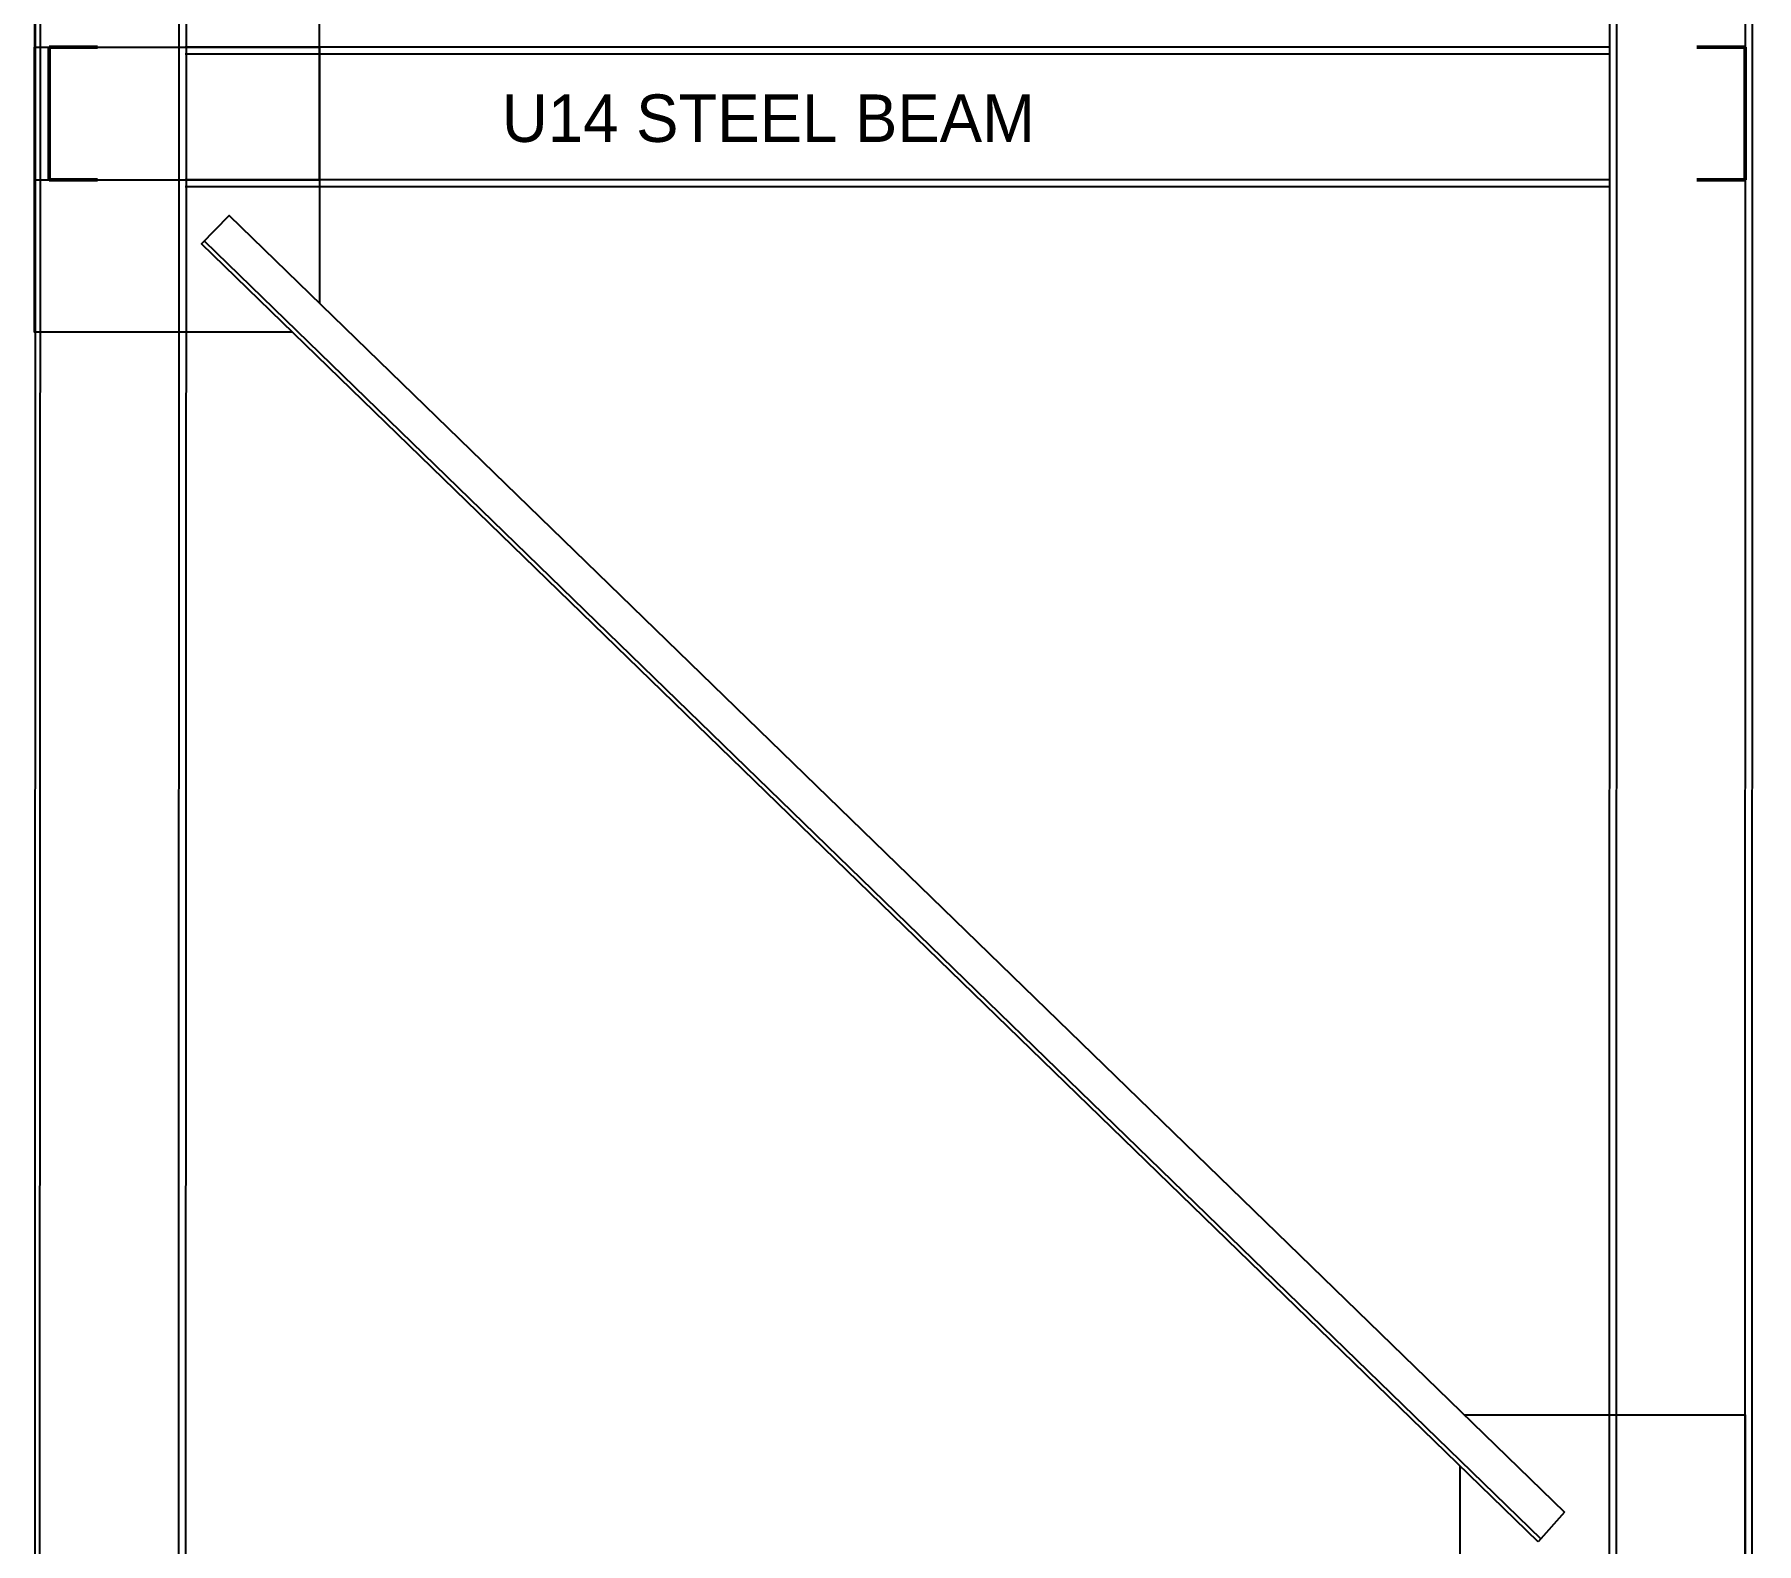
# Model space of a CAD drawing. Header units: millimetres. Extents: x -23396 to 106750, y 116 to 66281.
# Drawn here: x 89845 to 91402, y 39760 to 41125 of the extents above; entities that cross this region are included whole.
import ezdxf

# ---------------------------------------------------------------- set-up
doc = ezdxf.new("R2010")
doc.units = ezdxf.units.MM
doc.layers.add('Wall', color=1, linetype='Continuous', lineweight=50)

# ---------------------------------------------------------------- blocks, each defined once
blk = doc.blocks.new('u14 shaft')
at = {"color": 0}
for p, q in [((-7750.366, 16803.84), (-7755.366, 421.79)), ((-7745.366, 16803.84), (-7750.366, 421.79)), ((-7599.116, 16803.84), (-7604.116, 421.79)), ((-7591.616, 16803.84), (-7596.616, 421.79)), ((-6098.016, 421.79), (-6093.016, 16803.84)), ((-6090.516, 421.79), (-6085.516, 16803.84)), ((-5955.266, 421.79), (-5950.266, 16803.84)), ((-5947.766, 421.79), (-5942.766, 16803.84)), ((-6098.016, 3171.49), (-7596.616, 3171.49)), ((-6098.016, 3163.99), (-7596.616, 3163.99)), ((-6098.016, 3031.79), (-7596.616, 3031.79)), ((-6098.016, 3024.29), (-7596.616, 3024.29))]:
    blk.add_line(p, q, dxfattribs=at)
at = {"linetype": 'Continuous'}
for p, q in [((-7576.545, 2967.278), (-6169.723, 1601.088)), ((-6144.866, 1629.316), (-6172.485, 1597.951))]:
    blk.add_line(p, q, dxfattribs=at)
for points in [[(-7459.795, 3331.79), (-7755.366, 3331.79), (-7755.366, 3031.79), (-7455.366, 3031.79), (-7455.366, 3277.905)], [(-7483.9, 2871.49), (-7755.366, 2871.49), (-7755.366, 3171.49), (-7455.366, 3171.49), (-7455.366, 2901.969)], [(-6172.485, 1597.951), (-7579.45, 2964.281), (-7550.394, 2994.252), (-6144.866, 1629.316)], [(-6250.387, 1731.79), (-5954.816, 1731.79), (-5954.816, 1431.79), (-6254.816, 1431.79), (-6254.816, 1677.905)]]:
    blk.add_lwpolyline(points, dxfattribs=at)
at = {"layer": 'Wall'}
for p, q in [((-7739.816, 3031.79), (-7739.816, 3171.49)), ((-7739.816, 3171.49), (-7689.016, 3171.49)), ((-7689.016, 3171.49), (-7739.816, 3171.49)), ((-7739.816, 3171.49), (-7739.816, 3031.79)), ((-7689.016, 3171.49), (-7739.816, 3171.49)), ((-7739.816, 3171.49), (-7739.816, 3031.79)), ((-5954.816, 3171.49), (-6005.616, 3171.49)), ((-6005.616, 3171.49), (-5954.816, 3171.49)), ((-6005.616, 3171.49), (-5954.816, 3171.49)), ((-5954.816, 3031.79), (-5954.816, 3171.49)), ((-5954.816, 3171.49), (-5954.816, 3031.79)), ((-5954.816, 3171.49), (-5954.816, 3031.79)), ((-7689.016, 3031.79), (-7739.816, 3031.79)), ((-7739.816, 3031.79), (-7689.016, 3031.79)), ((-7689.016, 3031.79), (-7739.816, 3031.79)), ((-6005.616, 3031.79), (-5954.816, 3031.79)), ((-5954.816, 3031.79), (-6005.616, 3031.79)), ((-6005.616, 3031.79), (-5954.816, 3031.79))]:
    blk.add_line(p, q, dxfattribs=at)
at = {"linetype": 'Continuous', "insert": (-7263.341, 3121.564), "char_height": 50, "attachment_point": 1}
blk.add_mtext_dynamic_manual_height_columns('U14 STEEL BEAM', width=8751.77116, gutter_width=2683.265, heights=[0], dxfattribs=at)
blk = doc.blocks.new('upn st')
at = {"linetype": 'Continuous', "xscale": 0.171875, "yscale": 0.171875, "zscale": 0.171875}
blk.add_blockref('u14 shaft', (6951.345, -5502.442), dxfattribs=at)

msp = doc.modelspace()

# ---------------------------------------------------------------- block references
at = {"xscale": 5, "yscale": 5, "zscale": 5}
msp.add_blockref('upn st', (61752.657, 65900.837), dxfattribs=at)

doc.saveas('drawing.dxf')
